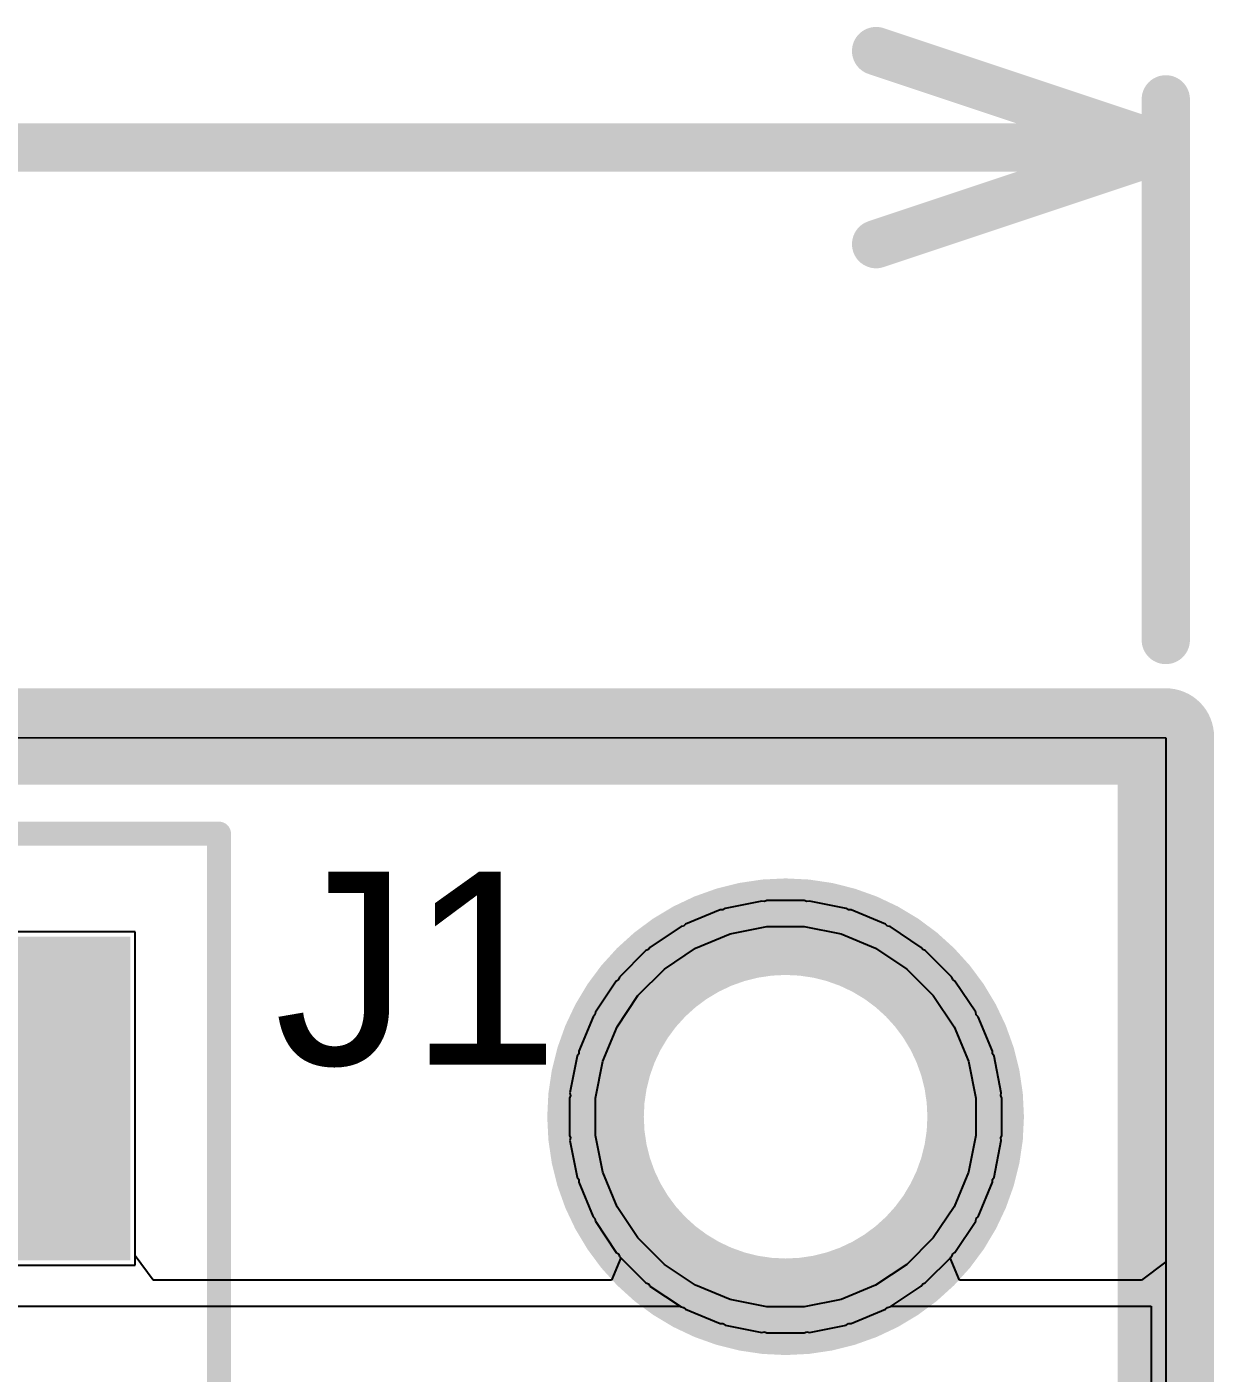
# Model space of a CAD drawing. Header units: inches. Extents: x -4.4 to 45.3, y -0.3 to 53.7.
# Drawn here: x 39.02 to 45.26, y 46.59 to 53.67 of the extents above; entities that cross this region are included whole.
import ezdxf

# ---------------------------------------------------------------- set-up
doc = ezdxf.new("R2010")
doc.units = ezdxf.units.IN
for name, color, linetype in [('Board Outline', 76, 'Continuous'), ('Bottom Layer', 5, 'Continuous'), ('Bottom Solder', 6, 'Continuous'), ('Dimension', 6, 'Continuous'), ('Multi-Layer', 9, 'Continuous'), ('Pad Holes', 156, 'Continuous'), ('Signal_1', 16, 'Continuous'), ('Signal_2', 76, 'Continuous'), ('Top Layer', 1, 'Continuous'), ('Top Overlay', 2, 'Continuous'), ('Top Solder', 216, 'Continuous')]:
    doc.layers.add(name, color=color, linetype=linetype)
doc.styles.add('Arial', font='', dxfattribs={"height": 0.2})
doc.styles.get('Arial').set_extended_font_data('Arial')

# ---------------------------------------------------------------- blocks, each defined once
blk = doc.blocks.new('PH_01291_72')
at = {"layer": 'Bottom Layer'}
blk.add_hatch(color=5, dxfattribs=at).paths.add_polyline_path([(-3.29, -0.52), (-1.79, -0.52), (-1.79, -2.02), (-3.29, -2.02)])
at = {"layer": 'Bottom Solder'}
blk.add_hatch(color=6, dxfattribs=at).paths.add_polyline_path([(-3.3916, -0.4184), (-1.6884, -0.4184), (-1.6884, -2.1216), (-3.3916, -2.1216)])
at = {"layer": 'Multi-Layer'}
blk.add_hatch(color=9, dxfattribs=at).paths.add_polyline_path([(-3.29, -0.52), (-1.79, -0.52), (-1.79, -2.02), (-3.29, -2.02)])
at = {"layer": 'Pad Holes'}
h = blk.add_hatch(color=7, dxfattribs=at)
edge = h.paths.add_edge_path()
edge.add_arc((-2.54, -1.27), 0.51, 0, 360)
at = {"layer": 'Signal_1'}
blk.add_hatch(color=16, dxfattribs=at).paths.add_polyline_path([(-3.29, -0.52), (-1.79, -0.52), (-1.79, -2.02), (-3.29, -2.02)])
at = {"layer": 'Signal_2'}
blk.add_hatch(color=76, dxfattribs=at).paths.add_polyline_path([(-3.29, -0.52), (-1.79, -0.52), (-1.79, -2.02), (-3.29, -2.02)])
at = {"layer": 'Top Layer'}
blk.add_hatch(color=1, dxfattribs=at).paths.add_polyline_path([(-3.29, -0.52), (-1.79, -0.52), (-1.79, -2.02), (-3.29, -2.02)])
at = {"layer": 'Top Solder'}
blk.add_hatch(color=216, dxfattribs=at).paths.add_polyline_path([(-3.3916, -0.4184), (-1.6884, -0.4184), (-1.6884, -2.1216), (-3.3916, -2.1216)])
at = {"layer": 'Top Overlay'}
for points in [[(-3.8577, 2.5431, 0.127, 0.127, 0), (-3.8577, -2.6639, 0.127, 0.127, 0)], [(3.9085, -2.6639, 0.127, 0.127, 0), (-3.8577, -2.6639, 0.127, 0.127, 0)]]:
    blk.add_lwpolyline(points, format="xyseb", dxfattribs=at)
blk.add_lwpolyline([(-3.8895, -2.6639, 0.0635, 0.0635, 1), (-3.826, -2.6639, 0.0635, 0.0635, 1)], format="xyseb", close=True, dxfattribs=at)
blk.add_lwpolyline([(-3.8895, -2.6639, 0.0635, 0.0635, 1), (-3.826, -2.6639, 0.0635, 0.0635, 1)], format="xyseb", close=True, dxfattribs=at)

msp = doc.modelspace()

# ---------------------------------------------------------------- linework, layer by layer
at = {"layer": 'Board Outline'}
for points in [[(0, 49.9364, 0.508, 0.508, 0), (45.0088, 49.9364, 0.508, 0.508, 0)], [(45.0088, 49.9364, 0.508, 0.508, 0), (45.0088, 0, 0.508, 0.508, 0)]]:
    msp.add_lwpolyline(points, format="xyseb", dxfattribs=at)
for points in [[(44.8818, 49.9364, 0.254, 0.254, 1), (45.1358, 49.9364, 0.254, 0.254, 1)], [(44.8818, 49.9364, 0.254, 0.254, 1), (45.1358, 49.9364, 0.254, 0.254, 1)], [(44.0086, 47.9361, 0.508, 0.508, 1), (42.0086, 47.9361, 0.508, 0.508, 1)], [(41.8816, 47.9361, 0.254, 0.254, 1), (42.1356, 47.9361, 0.254, 0.254, 1)], [(43.8816, 47.9361, 0.254, 0.254, 1), (44.1356, 47.9361, 0.254, 0.254, 1)]]:
    msp.add_lwpolyline(points, format="xyseb", close=True, dxfattribs=at)
at = {"layer": 'Bottom Layer'}
for p, q in [((0.0898, 49.9423), (45.0088, 49.9305)), ((45.0088, 49.9305), (45.0088, 42.2329)), ((42.6643, 49.0247), (42.4823, 48.9493)), ((42.6783, 49.0247), (42.6643, 49.0247)), ((42.6901, 49.0325), (42.6783, 49.0247)), ((42.8833, 49.071), (42.6901, 49.0325)), ((42.8971, 49.0682), (42.8833, 49.071)), ((42.9101, 49.0736), (42.8971, 49.0682)), ((43.1071, 49.0736), (42.9101, 49.0736)), ((43.1201, 49.0682), (43.1071, 49.0736)), ((43.1339, 49.071), (43.1201, 49.0682)), ((43.3271, 49.0325), (43.1339, 49.071)), ((43.3388, 49.0247), (43.3271, 49.0325)), ((43.3529, 49.0247), (43.3388, 49.0247)), ((43.5348, 48.9493), (43.3529, 49.0247)), ((42.4823, 48.9493), (42.4723, 48.9394)), ((43.5448, 48.9394), (43.5348, 48.9493)), ((39.5866, 48.9084), (37.8326, 48.9084)), ((39.5866, 47.1544), (39.5866, 48.9084)), ((42.4585, 48.9366), (42.2947, 48.8272)), ((42.4723, 48.9394), (42.4585, 48.9366)), ((43.5586, 48.9366), (43.5448, 48.9394)), ((43.7224, 48.8272), (43.5586, 48.9366)), ((42.2739, 48.8101), (42.1346, 48.6708)), ((42.2869, 48.8155), (42.2739, 48.8101)), ((42.2947, 48.8272), (42.2869, 48.8155)), ((43.7302, 48.8155), (43.7224, 48.8272)), ((43.7432, 48.8101), (43.7302, 48.8155)), ((43.8825, 48.6708), (43.7432, 48.8101)), ((42.1346, 48.6708), (42.1292, 48.6578)), ((43.8879, 48.6578), (43.8825, 48.6708)), ((42.1175, 48.65), (42.0081, 48.4862)), ((42.1292, 48.6578), (42.1175, 48.65)), ((43.8996, 48.65), (43.8879, 48.6578)), ((44.0091, 48.4862), (43.8996, 48.65)), ((41.9954, 48.4624), (41.92, 48.2804)), ((42.0053, 48.4724), (41.9954, 48.4624)), ((42.0081, 48.4862), (42.0053, 48.4724)), ((44.0118, 48.4724), (44.0091, 48.4862)), ((44.0218, 48.4624), (44.0118, 48.4724)), ((44.0971, 48.2804), (44.0218, 48.4624)), ((41.9122, 48.2547), (41.8737, 48.0615)), ((41.92, 48.2664), (41.9122, 48.2547)), ((41.92, 48.2804), (41.92, 48.2664)), ((44.0971, 48.2664), (44.0971, 48.2804)), ((44.105, 48.2547), (44.0971, 48.2664)), ((44.1434, 48.0615), (44.105, 48.2547)), ((41.8765, 48.0477), (41.8711, 48.0346)), ((41.8711, 48.0346), (41.8711, 47.8377)), ((41.8737, 48.0615), (41.8765, 48.0477)), ((44.1406, 48.0477), (44.1434, 48.0615)), ((44.146, 48.0346), (44.1406, 48.0477)), ((44.146, 47.8377), (44.146, 48.0346)), ((41.8711, 47.8377), (41.8765, 47.8246)), ((41.8765, 47.8246), (41.8737, 47.8108)), ((41.8737, 47.8108), (41.9122, 47.6176)), ((44.105, 47.6176), (44.1434, 47.8108)), ((44.1406, 47.8246), (44.146, 47.8377)), ((44.1434, 47.8108), (44.1406, 47.8246)), ((41.9122, 47.6176), (41.92, 47.6059)), ((41.92, 47.6059), (41.92, 47.5919)), ((44.0971, 47.6059), (44.105, 47.6176)), ((44.0971, 47.5919), (44.0971, 47.6059)), ((41.92, 47.5919), (41.9954, 47.4099)), ((44.0218, 47.4099), (44.0971, 47.5919)), ((41.9954, 47.4099), (42.0053, 47.3999)), ((42.0053, 47.3999), (42.0081, 47.3861)), ((42.0081, 47.3861), (42.1175, 47.2223)), ((43.8996, 47.2223), (44.0091, 47.3861)), ((44.0091, 47.3861), (44.0118, 47.3999)), ((44.0118, 47.3999), (44.0218, 47.4099)), ((42.1175, 47.2223), (42.1292, 47.2145)), ((42.1292, 47.2145), (42.1346, 47.2015)), ((42.1346, 47.2015), (42.2739, 47.0622)), ((43.7432, 47.0622), (43.8825, 47.2015)), ((43.8825, 47.2015), (43.8879, 47.2145)), ((43.8879, 47.2145), (43.8996, 47.2223)), ((38.1989, 47.1544), (39.5866, 47.1544)), ((42.2739, 47.0622), (42.2869, 47.0568)), ((42.2869, 47.0568), (42.2947, 47.0451)), ((42.2947, 47.0451), (42.4585, 46.9357)), ((43.5586, 46.9357), (43.7224, 47.0451)), ((43.7224, 47.0451), (43.7302, 47.0568)), ((43.7302, 47.0568), (43.7432, 47.0622)), ((42.4585, 46.9357), (42.4723, 46.9329)), ((42.4723, 46.9329), (42.4823, 46.923)), ((42.4823, 46.923), (42.6643, 46.8476)), ((43.3529, 46.8476), (43.5348, 46.923)), ((43.5348, 46.923), (43.5448, 46.9329)), ((43.5448, 46.9329), (43.5586, 46.9357)), ((42.6643, 46.8476), (42.6783, 46.8476)), ((42.6783, 46.8476), (42.6901, 46.8398)), ((42.6901, 46.8398), (42.8833, 46.8013)), ((43.1339, 46.8013), (43.3271, 46.8398)), ((43.3271, 46.8398), (43.3388, 46.8476)), ((43.3388, 46.8476), (43.3529, 46.8476)), ((42.8833, 46.8013), (42.8971, 46.8041)), ((42.8971, 46.8041), (42.9101, 46.7987)), ((42.9101, 46.7987), (43.1071, 46.7987)), ((43.1071, 46.7987), (43.1201, 46.8041)), ((43.1201, 46.8041), (43.1339, 46.8013))]:
    msp.add_line(p, q, dxfattribs=at)
at = {"layer": 'Dimension'}
for points in [[(43.4848, 53.5432, 0.254, 0.254, 0), (45.0088, 53.0352, 0.254, 0.254, 0)], [(45.0088, 50.4444, 0.254, 0.254, 0), (45.0088, 53.2892, 0.254, 0.254, 0)], [(29.2332, 53.0352, 0.254, 0.254, 0), (45.0088, 53.0352, 0.254, 0.254, 0)], [(43.4848, 52.5272, 0.254, 0.254, 0), (45.0088, 53.0352, 0.254, 0.254, 0)]]:
    msp.add_lwpolyline(points, format="xyseb", dxfattribs=at)
for points in [[(43.4213, 53.5432, 0.127, 0.127, 1), (43.5483, 53.5432, 0.127, 0.127, 1)], [(44.9453, 53.2892, 0.127, 0.127, 1), (45.0723, 53.2892, 0.127, 0.127, 1)], [(44.9453, 53.0352, 0.127, 0.127, 1), (45.0723, 53.0352, 0.127, 0.127, 1)], [(44.9453, 53.0352, 0.127, 0.127, 1), (45.0723, 53.0352, 0.127, 0.127, 1)], [(44.9453, 53.0352, 0.127, 0.127, 1), (45.0723, 53.0352, 0.127, 0.127, 1)], [(43.4213, 52.5272, 0.127, 0.127, 1), (43.5483, 52.5272, 0.127, 0.127, 1)], [(44.9453, 50.4444, 0.127, 0.127, 1), (45.0723, 50.4444, 0.127, 0.127, 1)]]:
    msp.add_lwpolyline(points, format="xyseb", close=True, dxfattribs=at)
at = {"layer": 'Multi-Layer'}
for p, q in [((42.5349, 48.8223), (42.7169, 48.8977)), ((42.7169, 48.8977), (42.9101, 48.9362)), ((42.9101, 48.9362), (43.0086, 48.9362)), ((43.0086, 48.9362), (43.1071, 48.9362)), ((43.1071, 48.9362), (43.3003, 48.8977)), ((43.3003, 48.8977), (43.4822, 48.8223)), ((42.3711, 48.7129), (42.5349, 48.8223)), ((43.4822, 48.8223), (43.646, 48.7129)), ((42.2318, 48.5736), (42.3711, 48.7129)), ((43.646, 48.7129), (43.7853, 48.5736)), ((42.1224, 48.4098), (42.2318, 48.5736)), ((43.7853, 48.5736), (43.8948, 48.4098)), ((42.047, 48.2278), (42.1224, 48.4098)), ((43.8948, 48.4098), (43.9701, 48.2278)), ((42.0086, 48.0346), (42.047, 48.2278)), ((43.9701, 48.2278), (44.0086, 48.0346)), ((42.0086, 47.9361), (42.0086, 48.0346)), ((44.0086, 48.0346), (44.0086, 47.9361)), ((42.0086, 47.8377), (42.0086, 47.9361)), ((44.0086, 47.9361), (44.0086, 47.8377)), ((42.047, 47.6445), (42.0086, 47.8377)), ((44.0086, 47.8377), (43.9701, 47.6445)), ((42.1224, 47.4625), (42.047, 47.6445)), ((43.9701, 47.6445), (43.8948, 47.4625)), ((42.2318, 47.2987), (42.1224, 47.4625)), ((43.8948, 47.4625), (43.7853, 47.2987)), ((42.3711, 47.1594), (42.2318, 47.2987)), ((43.7853, 47.2987), (43.646, 47.1594)), ((42.5349, 47.05), (42.3711, 47.1594)), ((43.646, 47.1594), (43.4822, 47.05)), ((42.7169, 46.9746), (42.5349, 47.05)), ((43.4822, 47.05), (43.3003, 46.9746)), ((42.9101, 46.9361), (42.7169, 46.9746)), ((43.3003, 46.9746), (43.1071, 46.9361)), ((43.0086, 46.9361), (42.9101, 46.9361)), ((43.0086, 46.9361), (43.0086, 46.9361)), ((43.1071, 46.9361), (43.0086, 46.9361))]:
    msp.add_line(p, q, dxfattribs=at)
at = {"layer": 'Signal_1'}
for p, q in [((0.0898, 49.9423), (45.0088, 49.9305)), ((45.0088, 49.9305), (45.0088, 47.1721)), ((42.6643, 49.0247), (42.4823, 48.9493)), ((42.6783, 49.0247), (42.6643, 49.0247)), ((42.6901, 49.0325), (42.6783, 49.0247)), ((42.8833, 49.071), (42.6901, 49.0325)), ((42.8971, 49.0682), (42.8833, 49.071)), ((42.9101, 49.0736), (42.8971, 49.0682)), ((43.1071, 49.0736), (42.9101, 49.0736)), ((43.1201, 49.0682), (43.1071, 49.0736)), ((43.1339, 49.071), (43.1201, 49.0682)), ((43.3271, 49.0325), (43.1339, 49.071)), ((43.3388, 49.0247), (43.3271, 49.0325)), ((43.3529, 49.0247), (43.3388, 49.0247)), ((43.5348, 48.9493), (43.3529, 49.0247)), ((42.4823, 48.9493), (42.4723, 48.9394)), ((43.5448, 48.9394), (43.5348, 48.9493)), ((39.5866, 48.9084), (37.8326, 48.9084)), ((39.5866, 47.2037), (39.5866, 48.9084)), ((42.4585, 48.9366), (42.2947, 48.8272)), ((42.4723, 48.9394), (42.4585, 48.9366)), ((43.5586, 48.9366), (43.5448, 48.9394)), ((43.7224, 48.8272), (43.5586, 48.9366)), ((42.2739, 48.8101), (42.1346, 48.6708)), ((42.2869, 48.8155), (42.2739, 48.8101)), ((42.2947, 48.8272), (42.2869, 48.8155)), ((43.7302, 48.8155), (43.7224, 48.8272)), ((43.7432, 48.8101), (43.7302, 48.8155)), ((43.8825, 48.6708), (43.7432, 48.8101)), ((42.1346, 48.6708), (42.1292, 48.6578)), ((43.8879, 48.6578), (43.8825, 48.6708)), ((42.1175, 48.65), (42.0081, 48.4862)), ((42.1292, 48.6578), (42.1175, 48.65)), ((43.8996, 48.65), (43.8879, 48.6578)), ((44.0091, 48.4862), (43.8996, 48.65)), ((41.9954, 48.4624), (41.92, 48.2804)), ((42.0053, 48.4724), (41.9954, 48.4624)), ((42.0081, 48.4862), (42.0053, 48.4724)), ((44.0118, 48.4724), (44.0091, 48.4862)), ((44.0218, 48.4624), (44.0118, 48.4724)), ((44.0971, 48.2804), (44.0218, 48.4624)), ((41.9122, 48.2547), (41.8737, 48.0615)), ((41.92, 48.2664), (41.9122, 48.2547)), ((41.92, 48.2804), (41.92, 48.2664)), ((44.0971, 48.2664), (44.0971, 48.2804)), ((44.105, 48.2547), (44.0971, 48.2664)), ((44.1434, 48.0615), (44.105, 48.2547)), ((41.8765, 48.0477), (41.8711, 48.0346)), ((41.8711, 48.0346), (41.8711, 47.8377)), ((41.8737, 48.0615), (41.8765, 48.0477)), ((44.1406, 48.0477), (44.1434, 48.0615)), ((44.146, 48.0346), (44.1406, 48.0477)), ((44.146, 47.8377), (44.146, 48.0346)), ((41.8711, 47.8377), (41.8765, 47.8246)), ((41.8765, 47.8246), (41.8737, 47.8108)), ((41.8737, 47.8108), (41.9122, 47.6176)), ((44.105, 47.6176), (44.1434, 47.8108)), ((44.1406, 47.8246), (44.146, 47.8377)), ((44.1434, 47.8108), (44.1406, 47.8246)), ((41.9122, 47.6176), (41.92, 47.6059)), ((41.92, 47.6059), (41.92, 47.5919)), ((44.0971, 47.6059), (44.105, 47.6176)), ((44.0971, 47.5919), (44.0971, 47.6059)), ((41.92, 47.5919), (41.9954, 47.4099)), ((44.0218, 47.4099), (44.0971, 47.5919)), ((41.9954, 47.4099), (42.0053, 47.3999)), ((42.0053, 47.3999), (42.0081, 47.3861)), ((42.0081, 47.3861), (42.1175, 47.2223)), ((43.8996, 47.2223), (44.0091, 47.3861)), ((44.0091, 47.3861), (44.0118, 47.3999)), ((44.0118, 47.3999), (44.0218, 47.4099)), ((39.6814, 47.0767), (39.5866, 47.2037)), ((42.1421, 47.194), (42.0935, 47.0767)), ((42.1175, 47.2223), (42.1292, 47.2145)), ((42.1292, 47.2145), (42.1346, 47.2015)), ((42.1346, 47.2015), (42.1421, 47.194)), ((43.875, 47.194), (43.8825, 47.2015)), ((43.9236, 47.0767), (43.875, 47.194)), ((43.8825, 47.2015), (43.8879, 47.2145)), ((43.8879, 47.2145), (43.8996, 47.2223)), ((45.0088, 47.1721), (44.8818, 47.0767)), ((42.0935, 47.0767), (39.6814, 47.0767)), ((44.8818, 47.0767), (43.9236, 47.0767)), ((11.0369, 46.9392), (42.4532, 46.9392)), ((42.4532, 46.9392), (42.4585, 46.9357)), ((42.4585, 46.9357), (42.4723, 46.9329)), ((42.4723, 46.9329), (42.4823, 46.923)), ((42.4823, 46.923), (42.6643, 46.8476)), ((43.3529, 46.8476), (43.5348, 46.923)), ((43.5348, 46.923), (43.5448, 46.9329)), ((43.5448, 46.9329), (43.5586, 46.9357)), ((43.5586, 46.9357), (43.5639, 46.9392)), ((43.5639, 46.9392), (44.9326, 46.9392)), ((44.9326, 46.9392), (44.9326, 42.3633)), ((42.6643, 46.8476), (42.6783, 46.8476)), ((42.6783, 46.8476), (42.6901, 46.8398)), ((42.6901, 46.8398), (42.8833, 46.8013)), ((43.1339, 46.8013), (43.3271, 46.8398)), ((43.3271, 46.8398), (43.3388, 46.8476)), ((43.3388, 46.8476), (43.3529, 46.8476)), ((42.8833, 46.8013), (42.8971, 46.8041)), ((42.8971, 46.8041), (42.9101, 46.7987)), ((42.9101, 46.7987), (43.1071, 46.7987)), ((43.1071, 46.7987), (43.1201, 46.8041)), ((43.1201, 46.8041), (43.1339, 46.8013))]:
    msp.add_line(p, q, dxfattribs=at)
at = {"layer": 'Signal_2'}
for p, q in [((0.0898, 49.9423), (45.0088, 49.9305)), ((45.0088, 49.9305), (45.0088, 42.2329)), ((42.6643, 49.0247), (42.4823, 48.9493)), ((42.6783, 49.0247), (42.6643, 49.0247)), ((42.6901, 49.0325), (42.6783, 49.0247)), ((42.8833, 49.071), (42.6901, 49.0325)), ((42.8971, 49.0682), (42.8833, 49.071)), ((42.9101, 49.0736), (42.8971, 49.0682)), ((43.1071, 49.0736), (42.9101, 49.0736)), ((43.1201, 49.0682), (43.1071, 49.0736)), ((43.1339, 49.071), (43.1201, 49.0682)), ((43.3271, 49.0325), (43.1339, 49.071)), ((43.3388, 49.0247), (43.3271, 49.0325)), ((43.3529, 49.0247), (43.3388, 49.0247)), ((43.5348, 48.9493), (43.3529, 49.0247)), ((42.4823, 48.9493), (42.4723, 48.9394)), ((43.5448, 48.9394), (43.5348, 48.9493)), ((39.5866, 48.9084), (37.8326, 48.9084)), ((39.5866, 47.1544), (39.5866, 48.9084)), ((42.4585, 48.9366), (42.2947, 48.8272)), ((42.4723, 48.9394), (42.4585, 48.9366)), ((43.5586, 48.9366), (43.5448, 48.9394)), ((43.7224, 48.8272), (43.5586, 48.9366)), ((42.2739, 48.8101), (42.1346, 48.6708)), ((42.2869, 48.8155), (42.2739, 48.8101)), ((42.2947, 48.8272), (42.2869, 48.8155)), ((43.7302, 48.8155), (43.7224, 48.8272)), ((43.7432, 48.8101), (43.7302, 48.8155)), ((43.8825, 48.6708), (43.7432, 48.8101)), ((42.1346, 48.6708), (42.1292, 48.6578)), ((43.8879, 48.6578), (43.8825, 48.6708)), ((42.1175, 48.65), (42.0081, 48.4862)), ((42.1292, 48.6578), (42.1175, 48.65)), ((43.8996, 48.65), (43.8879, 48.6578)), ((44.0091, 48.4862), (43.8996, 48.65)), ((41.9954, 48.4624), (41.92, 48.2804)), ((42.0053, 48.4724), (41.9954, 48.4624)), ((42.0081, 48.4862), (42.0053, 48.4724)), ((44.0118, 48.4724), (44.0091, 48.4862)), ((44.0218, 48.4624), (44.0118, 48.4724)), ((44.0971, 48.2804), (44.0218, 48.4624)), ((41.9122, 48.2547), (41.8737, 48.0615)), ((41.92, 48.2664), (41.9122, 48.2547)), ((41.92, 48.2804), (41.92, 48.2664)), ((44.0971, 48.2664), (44.0971, 48.2804)), ((44.105, 48.2547), (44.0971, 48.2664)), ((44.1434, 48.0615), (44.105, 48.2547)), ((41.8765, 48.0477), (41.8711, 48.0346)), ((41.8711, 48.0346), (41.8711, 47.8377)), ((41.8737, 48.0615), (41.8765, 48.0477)), ((44.1406, 48.0477), (44.1434, 48.0615)), ((44.146, 48.0346), (44.1406, 48.0477)), ((44.146, 47.8377), (44.146, 48.0346)), ((41.8711, 47.8377), (41.8765, 47.8246)), ((41.8765, 47.8246), (41.8737, 47.8108)), ((41.8737, 47.8108), (41.9122, 47.6176)), ((44.105, 47.6176), (44.1434, 47.8108)), ((44.1406, 47.8246), (44.146, 47.8377)), ((44.1434, 47.8108), (44.1406, 47.8246)), ((41.9122, 47.6176), (41.92, 47.6059)), ((41.92, 47.6059), (41.92, 47.5919)), ((44.0971, 47.6059), (44.105, 47.6176)), ((44.0971, 47.5919), (44.0971, 47.6059)), ((41.92, 47.5919), (41.9954, 47.4099)), ((44.0218, 47.4099), (44.0971, 47.5919)), ((41.9954, 47.4099), (42.0053, 47.3999)), ((42.0053, 47.3999), (42.0081, 47.3861)), ((42.0081, 47.3861), (42.1175, 47.2223)), ((43.8996, 47.2223), (44.0091, 47.3861)), ((44.0091, 47.3861), (44.0118, 47.3999)), ((44.0118, 47.3999), (44.0218, 47.4099)), ((42.1175, 47.2223), (42.1292, 47.2145)), ((42.1292, 47.2145), (42.1346, 47.2015)), ((42.1346, 47.2015), (42.2739, 47.0622)), ((43.7432, 47.0622), (43.8825, 47.2015)), ((43.8825, 47.2015), (43.8879, 47.2145)), ((43.8879, 47.2145), (43.8996, 47.2223)), ((37.8326, 47.1544), (39.5866, 47.1544)), ((42.2739, 47.0622), (42.2869, 47.0568)), ((42.2869, 47.0568), (42.2947, 47.0451)), ((42.2947, 47.0451), (42.4585, 46.9357)), ((43.5586, 46.9357), (43.7224, 47.0451)), ((43.7224, 47.0451), (43.7302, 47.0568)), ((43.7302, 47.0568), (43.7432, 47.0622)), ((42.4585, 46.9357), (42.4723, 46.9329)), ((42.4723, 46.9329), (42.4823, 46.923)), ((42.4823, 46.923), (42.6643, 46.8476)), ((43.3529, 46.8476), (43.5348, 46.923)), ((43.5348, 46.923), (43.5448, 46.9329)), ((43.5448, 46.9329), (43.5586, 46.9357)), ((42.6643, 46.8476), (42.6783, 46.8476)), ((42.6783, 46.8476), (42.6901, 46.8398)), ((42.6901, 46.8398), (42.8833, 46.8013)), ((43.1339, 46.8013), (43.3271, 46.8398)), ((43.3271, 46.8398), (43.3388, 46.8476)), ((43.3388, 46.8476), (43.3529, 46.8476)), ((42.8833, 46.8013), (42.8971, 46.8041)), ((42.8971, 46.8041), (42.9101, 46.7987)), ((42.9101, 46.7987), (43.1071, 46.7987)), ((43.1071, 46.7987), (43.1201, 46.8041)), ((43.1201, 46.8041), (43.1339, 46.8013))]:
    msp.add_line(p, q, dxfattribs=at)
at = {"layer": 'Top Layer'}
for p, q in [((0.0898, 49.9423), (45.0088, 49.9305)), ((45.0088, 49.9305), (45.0088, 42.2329)), ((42.6643, 49.0247), (42.4823, 48.9493)), ((42.6783, 49.0247), (42.6643, 49.0247)), ((42.6901, 49.0325), (42.6783, 49.0247)), ((42.8833, 49.071), (42.6901, 49.0325)), ((42.8971, 49.0682), (42.8833, 49.071)), ((42.9101, 49.0736), (42.8971, 49.0682)), ((43.1071, 49.0736), (42.9101, 49.0736)), ((43.1201, 49.0682), (43.1071, 49.0736)), ((43.1339, 49.071), (43.1201, 49.0682)), ((43.3271, 49.0325), (43.1339, 49.071)), ((43.3388, 49.0247), (43.3271, 49.0325)), ((43.3529, 49.0247), (43.3388, 49.0247)), ((43.5348, 48.9493), (43.3529, 49.0247)), ((42.4823, 48.9493), (42.4723, 48.9394)), ((43.5448, 48.9394), (43.5348, 48.9493)), ((39.5866, 48.9084), (37.8326, 48.9084)), ((39.5866, 47.1544), (39.5866, 48.9084)), ((42.4585, 48.9366), (42.2947, 48.8272)), ((42.4723, 48.9394), (42.4585, 48.9366)), ((43.5586, 48.9366), (43.5448, 48.9394)), ((43.7224, 48.8272), (43.5586, 48.9366)), ((42.2739, 48.8101), (42.1346, 48.6708)), ((42.2869, 48.8155), (42.2739, 48.8101)), ((42.2947, 48.8272), (42.2869, 48.8155)), ((43.7302, 48.8155), (43.7224, 48.8272)), ((43.7432, 48.8101), (43.7302, 48.8155)), ((43.8825, 48.6708), (43.7432, 48.8101)), ((42.1346, 48.6708), (42.1292, 48.6578)), ((43.8879, 48.6578), (43.8825, 48.6708)), ((42.1175, 48.65), (42.0081, 48.4862)), ((42.1292, 48.6578), (42.1175, 48.65)), ((43.8996, 48.65), (43.8879, 48.6578)), ((44.0091, 48.4862), (43.8996, 48.65)), ((41.9954, 48.4624), (41.92, 48.2804)), ((42.0053, 48.4724), (41.9954, 48.4624)), ((42.0081, 48.4862), (42.0053, 48.4724)), ((44.0118, 48.4724), (44.0091, 48.4862)), ((44.0218, 48.4624), (44.0118, 48.4724)), ((44.0971, 48.2804), (44.0218, 48.4624)), ((41.9122, 48.2547), (41.8737, 48.0615)), ((41.92, 48.2664), (41.9122, 48.2547)), ((41.92, 48.2804), (41.92, 48.2664)), ((44.0971, 48.2664), (44.0971, 48.2804)), ((44.105, 48.2547), (44.0971, 48.2664)), ((44.1434, 48.0615), (44.105, 48.2547)), ((41.8765, 48.0477), (41.8711, 48.0346)), ((41.8711, 48.0346), (41.8711, 47.8377)), ((41.8737, 48.0615), (41.8765, 48.0477)), ((44.1406, 48.0477), (44.1434, 48.0615)), ((44.146, 48.0346), (44.1406, 48.0477)), ((44.146, 47.8377), (44.146, 48.0346)), ((41.8711, 47.8377), (41.8765, 47.8246)), ((41.8765, 47.8246), (41.8737, 47.8108)), ((41.8737, 47.8108), (41.9122, 47.6176)), ((44.105, 47.6176), (44.1434, 47.8108)), ((44.1406, 47.8246), (44.146, 47.8377)), ((44.1434, 47.8108), (44.1406, 47.8246)), ((41.9122, 47.6176), (41.92, 47.6059)), ((41.92, 47.6059), (41.92, 47.5919)), ((44.0971, 47.6059), (44.105, 47.6176)), ((44.0971, 47.5919), (44.0971, 47.6059)), ((41.92, 47.5919), (41.9954, 47.4099)), ((44.0218, 47.4099), (44.0971, 47.5919)), ((41.9954, 47.4099), (42.0053, 47.3999)), ((42.0053, 47.3999), (42.0081, 47.3861)), ((42.0081, 47.3861), (42.1175, 47.2223)), ((43.8996, 47.2223), (44.0091, 47.3861)), ((44.0091, 47.3861), (44.0118, 47.3999)), ((44.0118, 47.3999), (44.0218, 47.4099)), ((42.1175, 47.2223), (42.1292, 47.2145)), ((42.1292, 47.2145), (42.1346, 47.2015)), ((42.1346, 47.2015), (42.2739, 47.0622)), ((43.7432, 47.0622), (43.8825, 47.2015)), ((43.8825, 47.2015), (43.8879, 47.2145)), ((43.8879, 47.2145), (43.8996, 47.2223)), ((37.8326, 47.1544), (39.5866, 47.1544)), ((42.2739, 47.0622), (42.2869, 47.0568)), ((42.2869, 47.0568), (42.2947, 47.0451)), ((42.2947, 47.0451), (42.4585, 46.9357)), ((43.5586, 46.9357), (43.7224, 47.0451)), ((43.7224, 47.0451), (43.7302, 47.0568)), ((43.7302, 47.0568), (43.7432, 47.0622)), ((42.4585, 46.9357), (42.4723, 46.9329)), ((42.4723, 46.9329), (42.4823, 46.923)), ((42.4823, 46.923), (42.6643, 46.8476)), ((43.3529, 46.8476), (43.5348, 46.923)), ((43.5348, 46.923), (43.5448, 46.9329)), ((43.5448, 46.9329), (43.5586, 46.9357)), ((42.6643, 46.8476), (42.6783, 46.8476)), ((42.6783, 46.8476), (42.6901, 46.8398)), ((42.6901, 46.8398), (42.8833, 46.8013)), ((43.1339, 46.8013), (43.3271, 46.8398)), ((43.3271, 46.8398), (43.3388, 46.8476)), ((43.3388, 46.8476), (43.3529, 46.8476)), ((42.8833, 46.8013), (42.8971, 46.8041)), ((42.8971, 46.8041), (42.9101, 46.7987)), ((42.9101, 46.7987), (43.1071, 46.7987)), ((43.1071, 46.7987), (43.1201, 46.8041)), ((43.1201, 46.8041), (43.1339, 46.8013))]:
    msp.add_line(p, q, dxfattribs=at)

# ---------------------------------------------------------------- block references
at = {"rotation": 180}
msp.add_blockref('PH_01291_72', (36.1696, 46.7614), dxfattribs=at)

# ---------------------------------------------------------------- texts
at = {"layer": 'Top Overlay', "style": 'Arial'}
msp.add_text('J1', height=1.016, dxfattribs=at).set_placement((40.3185, 48.2094))

doc.saveas('drawing.dxf')
